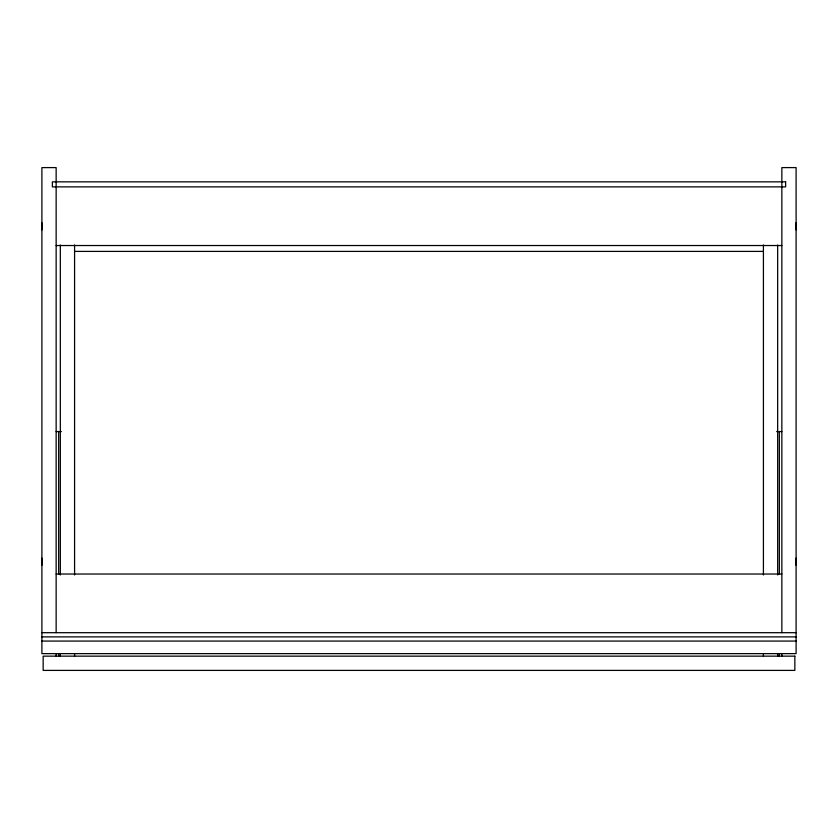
<?xml version="1.0" encoding="UTF-8"?>
<svg xmlns="http://www.w3.org/2000/svg" width="838" height="838" viewBox="0 0 838 838"><rect width="100%" height="100%" fill="white"/><g stroke="black" fill="none" stroke-linecap="round" stroke-linejoin="round"><path stroke-width="1.26" d="M56.146 245.534L781.854 245.534M74.582 251.4L763.418 251.4M56.146 431.57L61.363 431.57M776.637 431.57L781.854 431.57M56.146 574.03L781.854 574.03M41.9 632.69L796.1 632.69M41.9 636.88L796.1 636.88M41.9 641.07L796.1 641.07M781.854 632.69L781.854 167.6L796.1 167.6L796.1 653.64L41.9 653.64L41.9 167.6L56.146 167.6L56.146 632.69M781.854 653.546L781.854 656.154M779.34 431.57L779.34 573.894M779.34 653.546L779.34 656.154M777.664 245.01L777.664 574.973M777.664 653.535L777.664 656.154M763.418 244.926L763.418 574.973M763.418 653.535L763.418 656.154M74.582 244.926L74.582 574.973M74.582 653.535L74.582 656.154M60.336 245.01L60.336 574.973M60.336 653.535L60.336 656.154M58.66 431.57L58.66 573.894M58.66 653.546L58.66 656.154M56.146 653.546L56.146 656.154M41.973 229.685A25.287 25.287 0 0 1 41.973 223.118M41.858 229.696A25.287 25.287 0 0 1 41.848 223.107M796.027 223.118A25.287 25.287 0 0 1 796.027 229.685M796.11 223.107A25.213 25.213 0 0 1 796.131 229.696M796.027 558.317A25.287 25.287 0 0 1 796.027 564.885M796.11 558.307A25.213 25.213 0 0 1 796.131 564.896M41.973 564.885A25.287 25.287 0 0 1 41.973 558.317M41.858 564.896A25.287 25.287 0 0 1 41.848 558.307M785.625 181.846L52.375 181.846L52.375 186.874L785.625 186.874L785.625 181.846M794.843 656.154L43.157 656.154L43.157 670.4L794.843 670.4L794.843 656.154"/></g></svg>
